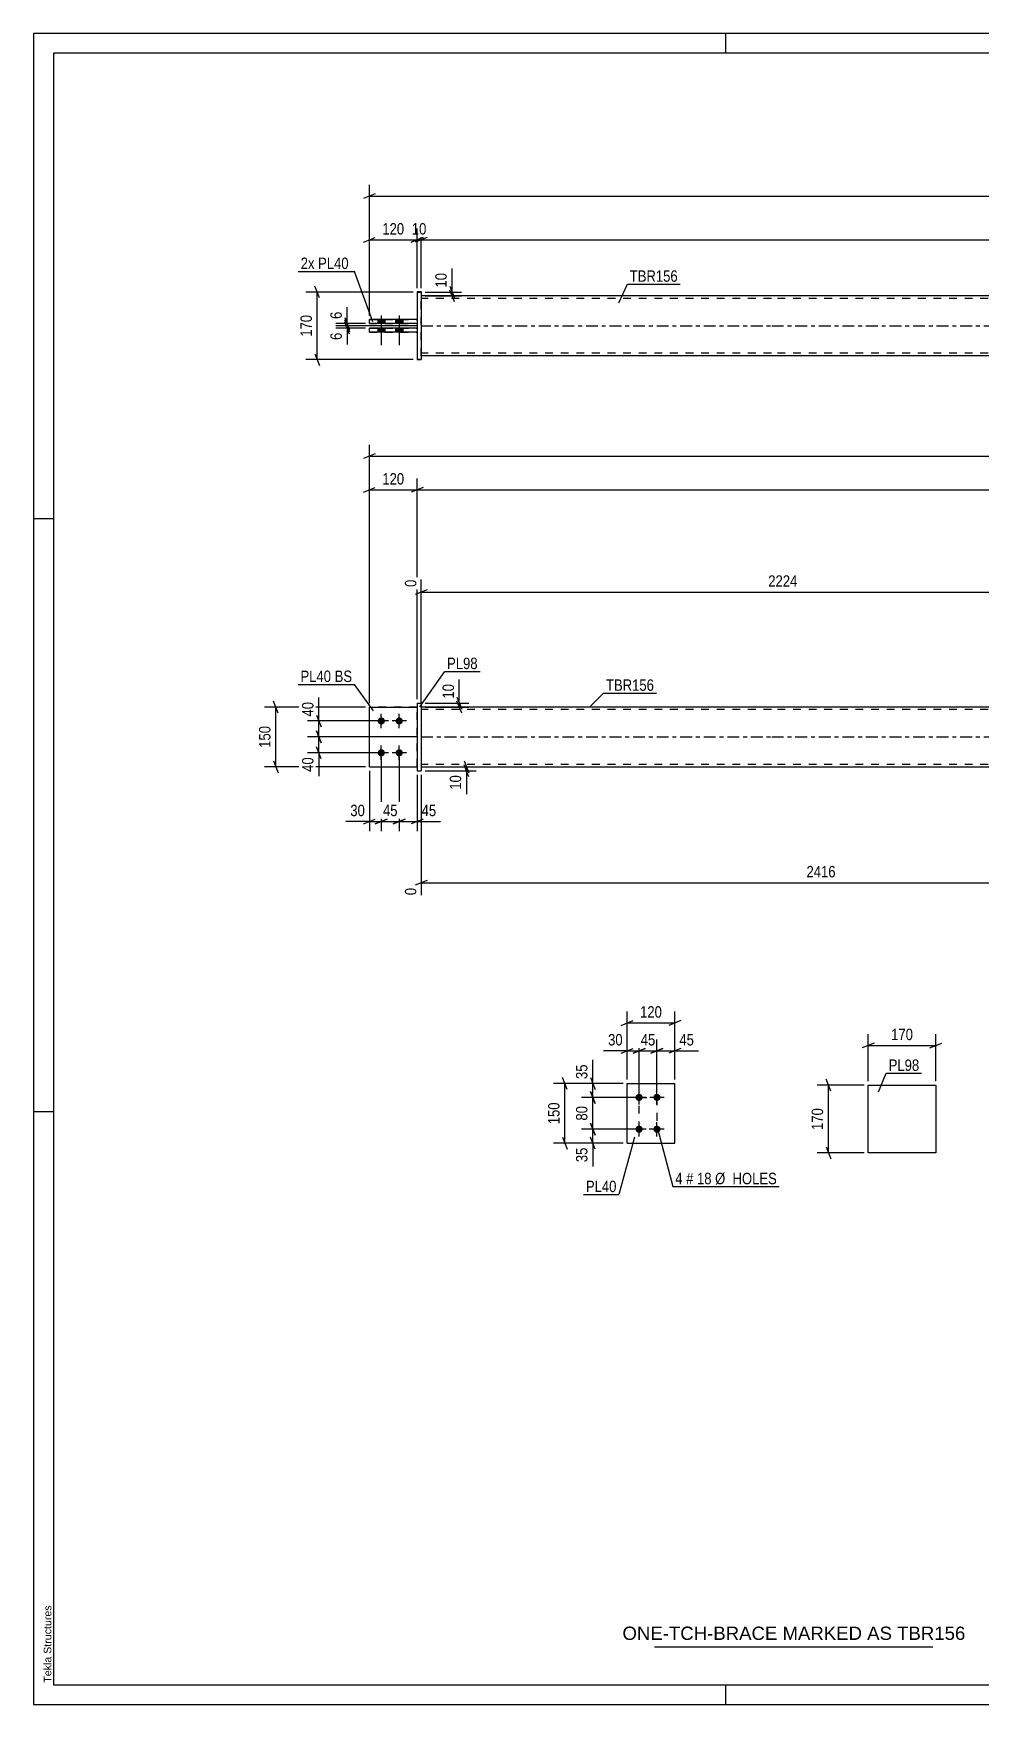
# Model space of a CAD drawing. Header units: millimetres. Extents: x 0 to 594, y 0 to 420.
# Drawn here: x 0 to 238, y 0 to 420 of the extents above; entities that cross this region are included whole.
import ezdxf

# ---------------------------------------------------------------- set-up
doc = ezdxf.new("R2010")
doc.units = ezdxf.units.MM
doc.linetypes.add('DXK_LINE_DOT2', pattern=[3.9198, 1.9599, -1.9599])
doc.linetypes.add('DXK_LINE_DOT3', pattern=[5.9187, 2.979, -0.9799, 0.9799, -0.9799])
doc.styles.add('Arial', font='ARIAL.TTF', dxfattribs={"height": 0.2})
doc.styles.add('Arial Narrow', font='ARIALN.TTF', dxfattribs={"height": 0.2})

# ---------------------------------------------------------------- blocks, each defined once
blk = doc.blocks.new('Unknown-580574823-1132')
at = {"color": 5, "linetype": 'Continuous'}
for p, q in [((594, 420), (0, 420)), ((0, 420), (0, 0)), ((174, 415), (174, 420)), ((589, 415), (5, 415)), ((5, 415), (5, 5)), ((5, 298), (0, 298)), ((5, 149), (0, 149)), ((5, 5), (589, 5)), ((174, 0), (174, 5)), ((0, 0), (594, 0))]:
    blk.add_line(p, q, dxfattribs=at)
at = {"color": 174, "linetype": 'Continuous', "style": 'Arial'}
blk.add_text('Tekla Structures', height=1.9102, rotation=90, dxfattribs=at).set_placement((4.5, 5.5))
blk = doc.blocks.new('Bolt-580574823-2153 - 2119')
at = {"linetype": 'Continuous'}
for points in [[(152.16, 151.7), (151.97, 151.72), (151.79, 151.77), (151.63, 151.87), (151.49, 151.99), (151.38, 152.15), (151.31, 152.32), (151.27, 152.5), (151.27, 152.69), (151.31, 152.87), (151.38, 153.05), (151.49, 153.2), (151.63, 153.32), (151.79, 153.42), (151.97, 153.48), (152.16, 153.5), (152.35, 153.48), (152.53, 153.42), (152.69, 153.32), (152.83, 153.2), (152.94, 153.05), (153.02, 152.87), (153.06, 152.69), (153.06, 152.5), (153.02, 152.32), (152.94, 152.15), (152.83, 151.99), (152.69, 151.87), (152.53, 151.77), (152.35, 151.72)], [(156.66, 151.7), (156.47, 151.72), (156.29, 151.77), (156.13, 151.87), (155.99, 151.99), (155.88, 152.15), (155.81, 152.32), (155.77, 152.5), (155.77, 152.69), (155.81, 152.87), (155.88, 153.05), (155.99, 153.2), (156.13, 153.32), (156.29, 153.42), (156.47, 153.48), (156.66, 153.5), (156.85, 153.48), (157.03, 153.42), (157.19, 153.32), (157.33, 153.2), (157.44, 153.05), (157.52, 152.87), (157.56, 152.69), (157.56, 152.5), (157.52, 152.32), (157.44, 152.15), (157.33, 151.99), (157.19, 151.87), (157.03, 151.77), (156.85, 151.72)], [(152.16, 143.7), (151.97, 143.72), (151.79, 143.77), (151.63, 143.87), (151.49, 143.99), (151.38, 144.15), (151.31, 144.32), (151.27, 144.5), (151.27, 144.69), (151.31, 144.87), (151.38, 145.05), (151.49, 145.2), (151.63, 145.32), (151.79, 145.42), (151.97, 145.48), (152.16, 145.5), (152.35, 145.48), (152.53, 145.42), (152.69, 145.32), (152.83, 145.2), (152.94, 145.05), (153.02, 144.87), (153.06, 144.69), (153.06, 144.5), (153.02, 144.32), (152.94, 144.15), (152.83, 143.99), (152.69, 143.87), (152.53, 143.77), (152.35, 143.72)], [(156.66, 143.7), (156.47, 143.72), (156.29, 143.77), (156.13, 143.87), (155.99, 143.99), (155.88, 144.15), (155.81, 144.32), (155.77, 144.5), (155.77, 144.69), (155.81, 144.87), (155.88, 145.05), (155.99, 145.2), (156.13, 145.32), (156.29, 145.42), (156.47, 145.48), (156.66, 145.5), (156.85, 145.48), (157.03, 145.42), (157.19, 145.32), (157.33, 145.2), (157.44, 145.05), (157.52, 144.87), (157.56, 144.69), (157.56, 144.5), (157.52, 144.32), (157.44, 144.15), (157.33, 143.99), (157.19, 143.87), (157.03, 143.77), (156.85, 143.72)]]:
    blk.add_hatch(color=1, dxfattribs=at).paths.add_polyline_path(points)
at = {"color": 1, "linetype": 'Continuous'}
for p, q in [((153.96, 152.6), (150.36, 152.6)), ((152.16, 150.8), (152.16, 154.4)), ((158.46, 152.6), (154.86, 152.6)), ((156.66, 150.8), (156.66, 154.4)), ((153.96, 144.6), (150.36, 144.6)), ((152.16, 142.8), (152.16, 146.4)), ((158.46, 144.6), (154.86, 144.6)), ((156.66, 142.8), (156.66, 146.4))]:
    blk.add_line(p, q, dxfattribs=at)
blk = doc.blocks.new('Part-580574823-2158 - 2119')
at = {"color": 2, "linetype": 'Continuous'}
for p, q in [((149.16, 141.1), (149.16, 156.1)), ((149.16, 156.1), (161.16, 156.1)), ((161.16, 141.1), (161.16, 156.1)), ((149.16, 141.1), (149.16, 141.1)), ((149.16, 141.1), (161.16, 141.1)), ((161.16, 141.1), (161.16, 141.1))]:
    blk.add_line(p, q, dxfattribs=at)
at = {"color": 7, "linetype": 'DXK_LINE_DOT2'}
for p, q in [((149.16, 156.1), (161.16, 156.1)), ((149.16, 141.1), (149.16, 141.1)), ((149.16, 141.1), (161.16, 141.1)), ((161.16, 141.1), (161.16, 141.1))]:
    blk.add_line(p, q, dxfattribs=at)
blk = doc.blocks.new('Bolt-580574823-1684 - 1679')
at = {"linetype": 'Continuous'}
for points in [[(87.4, 248.1), (87.59, 248.08), (87.77, 248.02), (87.93, 247.93), (88.07, 247.8), (88.18, 247.65), (88.26, 247.48), (88.3, 247.29), (88.3, 247.11), (88.26, 246.92), (88.18, 246.75), (88.07, 246.6), (87.93, 246.47), (87.77, 246.38), (87.59, 246.32), (87.4, 246.3), (87.21, 246.32), (87.04, 246.38), (86.87, 246.47), (86.73, 246.6), (86.62, 246.75), (86.55, 246.92), (86.51, 247.11), (86.51, 247.29), (86.55, 247.48), (86.62, 247.65), (86.73, 247.8), (86.87, 247.93), (87.04, 248.02), (87.21, 248.08)], [(91.9, 248.1), (92.09, 248.08), (92.27, 248.02), (92.43, 247.93), (92.57, 247.8), (92.68, 247.65), (92.76, 247.48), (92.8, 247.29), (92.8, 247.11), (92.76, 246.92), (92.68, 246.75), (92.57, 246.6), (92.43, 246.47), (92.27, 246.38), (92.09, 246.32), (91.9, 246.3), (91.71, 246.32), (91.54, 246.38), (91.37, 246.47), (91.23, 246.6), (91.12, 246.75), (91.05, 246.92), (91.01, 247.11), (91.01, 247.29), (91.05, 247.48), (91.12, 247.65), (91.23, 247.8), (91.37, 247.93), (91.54, 248.02), (91.71, 248.08)], [(87.4, 240.1), (87.59, 240.08), (87.77, 240.02), (87.93, 239.93), (88.07, 239.8), (88.18, 239.65), (88.26, 239.48), (88.3, 239.29), (88.3, 239.11), (88.26, 238.92), (88.18, 238.75), (88.07, 238.6), (87.93, 238.47), (87.77, 238.38), (87.59, 238.32), (87.4, 238.3), (87.21, 238.32), (87.04, 238.38), (86.87, 238.47), (86.73, 238.6), (86.62, 238.75), (86.55, 238.92), (86.51, 239.11), (86.51, 239.29), (86.55, 239.48), (86.62, 239.65), (86.73, 239.8), (86.87, 239.93), (87.04, 240.02), (87.21, 240.08)], [(91.9, 240.1), (92.09, 240.08), (92.27, 240.02), (92.43, 239.93), (92.57, 239.8), (92.68, 239.65), (92.76, 239.48), (92.8, 239.29), (92.8, 239.11), (92.76, 238.92), (92.68, 238.75), (92.57, 238.6), (92.43, 238.47), (92.27, 238.38), (92.09, 238.32), (91.9, 238.3), (91.71, 238.32), (91.54, 238.38), (91.37, 238.47), (91.23, 238.6), (91.12, 238.75), (91.05, 238.92), (91.01, 239.11), (91.01, 239.29), (91.05, 239.48), (91.12, 239.65), (91.23, 239.8), (91.37, 239.93), (91.54, 240.02), (91.71, 240.08)]]:
    blk.add_hatch(color=1, dxfattribs=at).paths.add_polyline_path(points)
at = {"color": 1, "linetype": 'Continuous'}
for p, q in [((87.4, 245.4), (87.4, 249)), ((91.9, 245.4), (91.9, 249)), ((89.2, 247.2), (85.6, 247.2)), ((93.7, 247.2), (90.1, 247.2)), ((87.4, 237.4), (87.4, 241)), ((91.9, 237.4), (91.9, 241)), ((89.2, 239.2), (85.6, 239.2)), ((93.7, 239.2), (90.1, 239.2))]:
    blk.add_line(p, q, dxfattribs=at)
blk = doc.blocks.new('Part-580574823-1695 - 1679')
at = {"color": 2, "linetype": 'Continuous'}
for p, q in [((96.4, 251.7), (97.4, 251.7)), ((96.4, 251.7), (96.4, 234.7)), ((97.4, 251.7), (97.4, 251.7)), ((97.4, 251.7), (97.4, 234.7)), ((96.4, 234.7), (97.4, 234.7))]:
    blk.add_line(p, q, dxfattribs=at)
at = {"color": 7, "linetype": 'DXK_LINE_DOT2'}
for p, q in [((96.4, 251.7), (97.4, 251.7)), ((96.4, 234.7), (97.4, 234.7))]:
    blk.add_line(p, q, dxfattribs=at)
blk = doc.blocks.new('Part-580574823-1700 - 1679')
at = {"color": 7, "linetype": 'DXK_LINE_DOT2'}
for p, q in [((84.4, 235.7), (84.4, 250.7)), ((84.4, 250.7), (96.4, 250.7)), ((96.4, 250.7), (84.4, 250.7)), ((96.4, 235.7), (96.4, 250.7)), ((84.4, 235.7), (84.4, 235.7)), ((84.4, 235.7), (96.4, 235.7)), ((84.4, 235.7), (96.4, 235.7)), ((96.4, 235.7), (96.4, 235.7))]:
    blk.add_line(p, q, dxfattribs=at)
blk = doc.blocks.new('Part-580574823-1705 - 1679')
at = {"color": 2, "linetype": 'Continuous'}
for p, q in [((84.4, 235.7), (84.4, 250.7)), ((84.4, 250.7), (96.4, 250.7)), ((84.4, 235.7), (84.4, 235.7)), ((84.4, 235.7), (96.4, 235.7))]:
    blk.add_line(p, q, dxfattribs=at)
at = {"color": 7, "linetype": 'DXK_LINE_DOT2'}
for p, q in [((96.4, 250.7), (84.4, 250.7)), ((96.4, 235.7), (96.4, 250.7)), ((84.4, 235.7), (96.4, 235.7)), ((96.4, 235.7), (96.4, 235.7))]:
    blk.add_line(p, q, dxfattribs=at)
blk = doc.blocks.new('Part-580574823-1721 - 1679')
at = {"linetype": 'Continuous'}
blk.add_hatch(color=2, dxfattribs=at).paths.add_polyline_path([(478.27, 235.7), (477.47, 237.1), (479.07, 237.1)])
at = {"color": 2, "linetype": 'Continuous'}
for p, q in [((185.4, 250.7), (97.4, 250.7)), ((420.17, 250.7), (185.5, 250.7)), ((508.27, 250.7), (420.27, 250.7)), ((97.4, 235.7), (185.4, 235.7)), ((185.5, 235.7), (420.17, 235.7)), ((420.27, 235.7), (508.27, 235.7)), ((478.27, 235.7), (477.47, 237.1)), ((477.47, 237.1), (479.07, 237.1)), ((479.07, 237.1), (478.27, 235.7))]:
    blk.add_line(p, q, dxfattribs=at)
at = {"color": 7, "linetype": 'DXK_LINE_DOT2'}
for p, q in [((97.4, 250.7), (97.4, 235.7)), ((185.4, 250.1), (97.4, 250.1)), ((420.17, 250.1), (185.5, 250.1)), ((282.66, 250.7), (282.66, 250.1)), ((308.02, 250.7), (308.02, 250.1)), ((508.27, 250.1), (420.27, 250.1)), ((508.27, 235.7), (508.27, 250.7)), ((185.4, 236.3), (97.4, 236.3)), ((420.17, 236.3), (185.5, 236.3)), ((297.65, 235.7), (297.65, 236.3)), ((323.01, 235.7), (323.01, 236.3)), ((508.27, 236.3), (420.27, 236.3))]:
    blk.add_line(p, q, dxfattribs=at)
at = {"color": 7, "linetype": 'DXK_LINE_DOT3'}
for p, q in [((97.4, 243.2), (185.4, 243.2)), ((185.5, 243.2), (420.17, 243.2)), ((420.27, 243.2), (508.27, 243.2))]:
    blk.add_line(p, q, dxfattribs=at)
at = {"color": 2, "linetype": 'Continuous'}
blk.add_circle((478.27, 236.6), 1, dxfattribs=at)
blk = doc.blocks.new('Part-580574823-1415 - 1369')
at = {"color": 2, "linetype": 'Continuous'}
for p, q in [((84.4, 347.11), (84.4, 348.11)), ((96.4, 348.11), (84.4, 348.11)), ((84.4, 347.11), (84.4, 347.11)), ((96.4, 347.11), (84.4, 347.11))]:
    blk.add_line(p, q, dxfattribs=at)
at = {"color": 7, "linetype": 'DXK_LINE_DOT2'}
for p, q in [((84.4, 348.11), (84.4, 348.11)), ((84.4, 348.11), (96.4, 348.11)), ((84.4, 347.11), (96.4, 347.11)), ((96.4, 348.11), (96.4, 347.11))]:
    blk.add_line(p, q, dxfattribs=at)
blk = doc.blocks.new('Part-580574823-1463 - 1369')
at = {"linetype": 'Continuous'}
blk.add_hatch(color=2, dxfattribs=at).paths.add_polyline_path([(478.27, 346.51), (477.47, 347.91), (479.07, 347.91)])
at = {"color": 2, "linetype": 'Continuous'}
for p, q in [((185.4, 354.01), (97.4, 354.01)), ((420.17, 354.01), (185.5, 354.01)), ((508.27, 354.01), (420.27, 354.01)), ((282.66, 347.21), (308.02, 347.21)), ((282.66, 347.11), (282.66, 347.21)), ((282.66, 345.91), (282.66, 345.81)), ((282.66, 345.81), (282.66, 345.81)), ((308.02, 345.81), (282.66, 345.81)), ((297.65, 347.21), (297.65, 347.11)), ((297.65, 345.81), (297.65, 345.91)), ((308.02, 347.21), (308.02, 345.81)), ((478.27, 346.51), (477.47, 347.91)), ((477.47, 347.91), (479.07, 347.91)), ((479.07, 347.91), (478.27, 346.51)), ((185.4, 339.01), (97.4, 339.01)), ((420.17, 339.01), (185.5, 339.01)), ((508.27, 339.01), (420.27, 339.01))]:
    blk.add_line(p, q, dxfattribs=at)
at = {"color": 7, "linetype": 'DXK_LINE_DOT2'}
for p, q in [((97.4, 339.01), (97.4, 354.01)), ((185.4, 353.41), (97.4, 353.41)), ((420.17, 353.41), (185.5, 353.41)), ((508.27, 353.41), (420.27, 353.41)), ((508.27, 354.01), (508.27, 339.01)), ((282.66, 347.21), (308.02, 347.21)), ((282.66, 345.81), (282.66, 347.11)), ((282.66, 345.81), (308.02, 345.81)), ((297.65, 347.21), (297.65, 347.21)), ((297.65, 347.21), (323.01, 347.21)), ((323.01, 347.21), (297.65, 347.21)), ((297.65, 347.21), (297.65, 347.21)), ((297.65, 345.81), (297.65, 347.11)), ((323.01, 345.81), (297.65, 345.81)), ((297.65, 345.81), (323.01, 345.81)), ((323.01, 347.21), (323.01, 345.81)), ((185.4, 339.61), (97.4, 339.61)), ((420.17, 339.61), (185.5, 339.61)), ((508.27, 339.61), (420.27, 339.61))]:
    blk.add_line(p, q, dxfattribs=at)
at = {"color": 7, "linetype": 'DXK_LINE_DOT3'}
for p, q in [((97.4, 346.51), (185.4, 346.51)), ((185.5, 346.51), (420.17, 346.51)), ((420.27, 346.51), (508.27, 346.51))]:
    blk.add_line(p, q, dxfattribs=at)
at = {"color": 2, "linetype": 'Continuous'}
blk.add_circle((478.27, 347.41), 1, dxfattribs=at)
blk = doc.blocks.new('Part-580574823-1420 - 1369')
at = {"color": 2, "linetype": 'Continuous'}
for p, q in [((84.4, 344.91), (84.4, 345.91)), ((96.4, 345.91), (84.4, 345.91)), ((84.4, 344.91), (84.4, 344.91)), ((96.4, 344.91), (84.4, 344.91))]:
    blk.add_line(p, q, dxfattribs=at)
at = {"color": 7, "linetype": 'DXK_LINE_DOT2'}
for p, q in [((84.4, 345.91), (96.4, 345.91)), ((84.4, 344.91), (96.4, 344.91)), ((96.4, 345.91), (96.4, 344.91))]:
    blk.add_line(p, q, dxfattribs=at)
blk = doc.blocks.new('Bolt-580574823-1372 - 1369')
at = {"linetype": 'Continuous'}
for points in [[(86.5, 347.11), (88.3, 347.11), (88.3, 348.11), (86.5, 348.11)], [(86.5, 347.11), (88.3, 347.11), (88.3, 348.11), (86.5, 348.11)], [(86.5, 344.91), (88.3, 344.91), (88.3, 345.91), (86.5, 345.91)], [(86.5, 344.91), (88.3, 344.91), (88.3, 345.91), (86.5, 345.91)], [(91, 347.11), (92.8, 347.11), (92.8, 348.11), (91, 348.11)], [(91, 347.11), (92.8, 347.11), (92.8, 348.11), (91, 348.11)], [(91, 344.91), (92.8, 344.91), (92.8, 345.91), (91, 345.91)], [(91, 344.91), (92.8, 344.91), (92.8, 345.91), (91, 345.91)]]:
    blk.add_hatch(color=1, dxfattribs=at).paths.add_polyline_path(points)
at = {"color": 1, "linetype": 'Continuous'}
for p, q in [((87.4, 349.11), (87.4, 341.61)), ((87.4, 349.11), (87.4, 341.61)), ((91.9, 349.11), (91.9, 341.61)), ((91.9, 349.11), (91.9, 341.61)), ((86.5, 348.11), (86.5, 347.11)), ((86.5, 348.11), (86.5, 347.11)), ((86.5, 345.91), (86.5, 344.91)), ((86.5, 345.91), (86.5, 344.91)), ((88.3, 348.11), (88.3, 347.11)), ((88.3, 348.11), (88.3, 347.11)), ((88.3, 345.91), (88.3, 344.91)), ((88.3, 345.91), (88.3, 344.91)), ((91, 348.11), (91, 347.11)), ((91, 348.11), (91, 347.11)), ((91, 345.91), (91, 344.91)), ((91, 345.91), (91, 344.91)), ((92.8, 348.11), (92.8, 347.11)), ((92.8, 348.11), (92.8, 347.11)), ((92.8, 345.91), (92.8, 344.91)), ((92.8, 345.91), (92.8, 344.91))]:
    blk.add_line(p, q, dxfattribs=at)
blk = doc.blocks.new('Part-580574823-1400 - 1369')
at = {"color": 2, "linetype": 'Continuous'}
for p, q in [((96.4, 355.02), (96.4, 338.01)), ((96.4, 355.01), (97.4, 355.01)), ((97.4, 355.02), (97.4, 355.01)), ((97.4, 355.01), (97.4, 338.01)), ((96.4, 338.01), (96.4, 338.02)), ((97.4, 338.01), (96.4, 338.01))]:
    blk.add_line(p, q, dxfattribs=at)
at = {"color": 7, "linetype": 'DXK_LINE_DOT2'}
for p, q in [((97.4, 355.02), (96.4, 355.02)), ((97.4, 355.01), (97.4, 355.02)), ((96.4, 338.02), (97.4, 338.02))]:
    blk.add_line(p, q, dxfattribs=at)
blk = doc.blocks.new('Part-580574823-2338 - 2332')
at = {"color": 2, "linetype": 'Continuous'}
for p, q in [((209.74, 138.65), (209.74, 155.65)), ((209.74, 155.65), (226.74, 155.65)), ((226.74, 155.65), (226.74, 138.65)), ((226.74, 138.65), (209.74, 138.65))]:
    blk.add_line(p, q, dxfattribs=at)
blk = doc.blocks.new('Rectangle-580574823-2318 - 2119')
at = {"color": 1, "linetype": 'DXK_LINE_DOT2'}
blk.add_lwpolyline([(152.16, 152.6), (156.66, 152.6), (156.66, 144.6), (152.16, 144.6), (152.16, 152.6)], close=True, dxfattribs=at)
blk = doc.blocks.new('StraightDimension-580574823-2235 - 2119')
at = {"color": 7, "linetype": 'Continuous'}
for p, q in [((151.16, 144.6), (137.68, 144.6)), ((139.93, 146.1), (141.13, 143.1)), ((140.53, 141.1), (140.53, 144.6)), ((148.16, 141.1), (137.68, 141.1)), ((141.13, 139.6), (139.93, 142.6))]:
    blk.add_line(p, q, dxfattribs=at)
at = {"color": 0}
blk.add_wipeout([(139.78, 140.57), (135.58, 140.57), (135.58, 135.71), (139.78, 135.71)], dxfattribs=at)
at = {"color": 7, "linetype": 'Continuous'}
blk.add_line((140.53, 141.1), (140.53, 135.19), dxfattribs=at)
blk.add_line((140.53, 141.1), (140.53, 135.19), dxfattribs=at)
at = {"color": 3, "style": 'Arial Narrow'}
blk.add_text('35', height=2.863, rotation=90.0002, dxfattribs=at).set_placement((139.18, 136.31))
blk = doc.blocks.new('StraightDimension-580574823-2245 - 2119')
at = {"color": 7, "linetype": 'Continuous'}
for p, q in [((151.16, 152.6), (137.68, 152.6)), ((139.93, 154.1), (141.13, 151.1)), ((140.53, 144.6), (140.53, 152.6)), ((151.16, 144.6), (137.68, 144.6)), ((141.13, 143.1), (139.93, 146.1))]:
    blk.add_line(p, q, dxfattribs=at)
at = {"color": 0}
blk.add_wipeout([(139.78, 151.02), (135.58, 151.02), (135.58, 146.17), (139.78, 146.17)], dxfattribs=at)
at = {"color": 3, "style": 'Arial Narrow'}
blk.add_text('80', height=2.863, rotation=90.0002, dxfattribs=at).set_placement((139.18, 146.77))
blk = doc.blocks.new('StraightDimension-580574823-2277 - 2119')
at = {"color": 7, "linetype": 'Continuous'}
for p, q in [((147.66, 163.7), (150.66, 164.9)), ((149.16, 157.1), (149.16, 167.15)), ((149.16, 164.3), (152.16, 164.3)), ((153.66, 164.9), (150.66, 163.7)), ((152.16, 153.6), (152.16, 167.15))]:
    blk.add_line(p, q, dxfattribs=at)
at = {"color": 0}
blk.add_wipeout([(148.64, 165.05), (148.64, 169.25), (143.78, 169.25), (143.78, 165.05)], dxfattribs=at)
at = {"color": 7, "linetype": 'Continuous'}
blk.add_line((149.16, 164.3), (143.25, 164.3), dxfattribs=at)
blk.add_line((149.16, 164.3), (143.25, 164.3), dxfattribs=at)
at = {"color": 3, "style": 'Arial Narrow'}
blk.add_text('30', height=2.863, dxfattribs=at).set_placement((144.38, 165.65))
blk = doc.blocks.new('StraightDimension-580574823-2255 - 2119')
at = {"color": 7, "linetype": 'Continuous'}
for p, q in [((148.16, 156.1), (137.68, 156.1)), ((139.93, 157.6), (141.13, 154.6)), ((140.53, 152.6), (140.53, 156.1)), ((151.16, 152.6), (137.68, 152.6)), ((141.13, 151.1), (139.93, 154.1))]:
    blk.add_line(p, q, dxfattribs=at)
at = {"color": 0}
blk.add_wipeout([(139.78, 161.48), (135.58, 161.48), (135.58, 156.62), (139.78, 156.62)], dxfattribs=at)
at = {"color": 7, "linetype": 'Continuous'}
blk.add_line((140.53, 156.1), (140.53, 162), dxfattribs=at)
blk.add_line((140.53, 156.1), (140.53, 162), dxfattribs=at)
at = {"color": 3, "style": 'Arial Narrow'}
blk.add_text('35', height=2.863, rotation=90.0002, dxfattribs=at).set_placement((139.18, 157.22))
blk = doc.blocks.new('StraightDimension-580574823-2266 - 2119')
at = {"color": 7, "linetype": 'Continuous'}
for p, q in [((148.16, 156.1), (130.68, 156.1)), ((134.13, 154.6), (132.93, 157.6)), ((133.53, 141.1), (133.53, 156.1)), ((148.16, 141.1), (130.68, 141.1)), ((132.93, 142.6), (134.13, 139.6))]:
    blk.add_line(p, q, dxfattribs=at)
at = {"color": 0}
blk.add_wipeout([(132.78, 151.94), (128.58, 151.94), (128.58, 145.25), (132.78, 145.25)], dxfattribs=at)
at = {"color": 3, "style": 'Arial Narrow'}
blk.add_text('150', height=2.863, rotation=90.0002, dxfattribs=at).set_placement((132.18, 145.85))
blk = doc.blocks.new('StraightDimension-580574823-2287 - 2119')
at = {"color": 7, "linetype": 'Continuous'}
for p, q in [((150.66, 163.7), (153.66, 164.9)), ((152.16, 153.6), (152.16, 167.15)), ((152.16, 164.3), (156.66, 164.3)), ((158.16, 164.9), (155.16, 163.7)), ((156.66, 153.6), (156.66, 167.15))]:
    blk.add_line(p, q, dxfattribs=at)
at = {"color": 0}
blk.add_wipeout([(156.84, 165.05), (156.84, 169.25), (151.98, 169.25), (151.98, 165.05)], dxfattribs=at)
at = {"color": 3, "style": 'Arial Narrow'}
blk.add_text('45', height=2.863, dxfattribs=at).set_placement((152.58, 165.65))
blk = doc.blocks.new('StraightDimension-580574823-2297 - 2119')
at = {"color": 7, "linetype": 'Continuous'}
for p, q in [((155.16, 163.7), (158.16, 164.9)), ((156.66, 153.6), (156.66, 167.15)), ((156.66, 164.3), (161.16, 164.3)), ((162.66, 164.9), (159.66, 163.7)), ((161.16, 157.1), (161.16, 167.15))]:
    blk.add_line(p, q, dxfattribs=at)
at = {"color": 0}
blk.add_wipeout([(166.54, 165.05), (166.54, 169.25), (161.69, 169.25), (161.69, 165.05)], dxfattribs=at)
at = {"color": 7, "linetype": 'Continuous'}
blk.add_line((161.16, 164.3), (167.07, 164.3), dxfattribs=at)
blk.add_line((161.16, 164.3), (167.07, 164.3), dxfattribs=at)
at = {"color": 3, "style": 'Arial Narrow'}
blk.add_text('45', height=2.863, dxfattribs=at).set_placement((162.29, 165.65))
blk = doc.blocks.new('StraightDimension-580574823-2308 - 2119')
at = {"color": 7, "linetype": 'Continuous'}
for p, q in [((149.16, 157.1), (149.16, 174.15)), ((161.16, 157.1), (161.16, 174.15)), ((147.66, 170.7), (150.66, 171.9)), ((149.16, 171.3), (161.16, 171.3)), ((162.66, 171.9), (159.66, 170.7))]:
    blk.add_line(p, q, dxfattribs=at)
at = {"color": 0}
blk.add_wipeout([(158.5, 172.05), (158.5, 176.25), (151.82, 176.25), (151.82, 172.05)], dxfattribs=at)
at = {"color": 3, "style": 'Arial Narrow'}
blk.add_text('120', height=2.863, dxfattribs=at).set_placement((152.42, 172.65))
blk = doc.blocks.new('StraightDimension-580574823-1998 - 1679')
at = {"color": 7, "linetype": 'Continuous'}
for p, q in [((264.98, 261.69), (266.18, 258.69)), ((278.23, 260.19), (262.73, 260.19)), ((265.58, 250.72), (265.58, 260.19)), ((266.18, 249.22), (264.98, 252.22)), ((199.4, 250.72), (267.98, 250.72))]:
    blk.add_line(p, q, dxfattribs=at)
at = {"color": 0}
blk.add_wipeout([(264.83, 257.88), (260.63, 257.88), (260.63, 253.03), (264.83, 253.03)], dxfattribs=at)
at = {"color": 3, "style": 'Arial Narrow'}
blk.add_text('95', height=2.863, rotation=90.0002, dxfattribs=at).set_placement((264.23, 253.63))
blk = doc.blocks.new('StraightDimension-580574823-1870 - 1679')
at = {"color": 7, "linetype": 'Continuous'}
for p, q in [((98.4, 235.7), (111.21, 235.7)), ((108.21, 237.2), (109.41, 234.2)), ((109.41, 233.2), (108.21, 236.2)), ((108.81, 234.7), (108.81, 235.7)), ((98.4, 234.7), (111.21, 234.7))]:
    blk.add_line(p, q, dxfattribs=at)
at = {"color": 0}
blk.add_wipeout([(108.06, 234.18), (103.86, 234.18), (103.86, 229.32), (108.06, 229.32)], dxfattribs=at)
at = {"color": 7, "linetype": 'Continuous'}
blk.add_line((108.81, 234.7), (108.81, 228.79), dxfattribs=at)
blk.add_line((108.81, 234.7), (108.81, 228.79), dxfattribs=at)
at = {"color": 3, "style": 'Arial Narrow'}
blk.add_text('10', height=2.863, rotation=90.0002, dxfattribs=at).set_placement((107.46, 229.92))
blk = doc.blocks.new('StraightDimension-580574823-1806 - 1679')
at = {"color": 7, "linetype": 'Continuous'}
for p, q in [((87.4, 238.2), (87.4, 219.53)), ((84.4, 234.7), (84.4, 219.53)), ((82.9, 221.33), (85.9, 222.53)), ((84.4, 221.93), (87.4, 221.93)), ((88.9, 222.53), (85.9, 221.33))]:
    blk.add_line(p, q, dxfattribs=at)
at = {"color": 0}
blk.add_wipeout([(83.88, 222.68), (83.88, 226.88), (79.02, 226.88), (79.02, 222.68)], dxfattribs=at)
at = {"color": 7, "linetype": 'Continuous'}
blk.add_line((84.4, 221.93), (78.5, 221.93), dxfattribs=at)
blk.add_line((84.4, 221.93), (78.5, 221.93), dxfattribs=at)
at = {"color": 3, "style": 'Arial Narrow'}
blk.add_text('30', height=2.863, dxfattribs=at).set_placement((79.62, 223.28))
blk = doc.blocks.new('StraightDimension-580574823-4901 - 1679')
at = {"color": 7, "linetype": 'Continuous'}
for p, q in [((96.4, 252.7), (96.4, 308.13)), ((508.27, 252.7), (508.27, 308.13)), ((97.9, 305.88), (94.9, 304.68)), ((96.4, 305.28), (508.27, 305.28)), ((506.77, 304.68), (509.77, 305.88))]:
    blk.add_line(p, q, dxfattribs=at)
at = {"color": 0}
blk.add_wipeout([(306.59, 306.03), (306.59, 310.23), (298.08, 310.23), (298.08, 306.03)], dxfattribs=at)
at = {"color": 3, "style": 'Arial Narrow'}
blk.add_text('5491', height=2.863, dxfattribs=at).set_placement((298.68, 306.63))
blk = doc.blocks.new('StraightDimension-580574823-1792 - 1679')
at = {"color": 7, "linetype": 'Continuous'}
for p, q in [((91.9, 238.2), (91.9, 219.53)), ((96.4, 233.7), (96.4, 219.53)), ((90.4, 221.33), (93.4, 222.53)), ((91.9, 221.93), (96.4, 221.93)), ((97.9, 222.53), (94.9, 221.33))]:
    blk.add_line(p, q, dxfattribs=at)
at = {"color": 0}
blk.add_wipeout([(101.78, 222.68), (101.78, 226.88), (96.93, 226.88), (96.93, 222.68)], dxfattribs=at)
at = {"color": 7, "linetype": 'Continuous'}
blk.add_line((96.4, 221.93), (102.31, 221.93), dxfattribs=at)
blk.add_line((96.4, 221.93), (102.31, 221.93), dxfattribs=at)
at = {"color": 3, "style": 'Arial Narrow'}
blk.add_text('45', height=2.863, dxfattribs=at).set_placement((97.53, 223.28))
blk = doc.blocks.new('StraightDimension-580574823-1799 - 1679')
at = {"color": 7, "linetype": 'Continuous'}
for p, q in [((87.4, 238.2), (87.4, 219.53)), ((91.9, 238.2), (91.9, 219.53)), ((85.9, 221.33), (88.9, 222.53)), ((87.4, 221.93), (91.9, 221.93)), ((93.4, 222.53), (90.4, 221.33))]:
    blk.add_line(p, q, dxfattribs=at)
at = {"color": 0}
blk.add_wipeout([(92.08, 222.68), (92.08, 226.88), (87.22, 226.88), (87.22, 222.68)], dxfattribs=at)
at = {"color": 3, "style": 'Arial Narrow'}
blk.add_text('45', height=2.863, dxfattribs=at).set_placement((87.82, 223.28))
blk = doc.blocks.new('StraightDimension-580574823-1879 - 1679')
at = {"color": 7, "linetype": 'Continuous'}
for p, q in [((106.4, 253.2), (107.6, 250.2)), ((107.6, 249.2), (106.4, 252.2)), ((98.4, 251.7), (109.4, 251.7)), ((98.4, 250.7), (109.4, 250.7)), ((107, 250.7), (107, 251.7))]:
    blk.add_line(p, q, dxfattribs=at)
at = {"color": 0}
blk.add_wipeout([(106.25, 257.08), (102.05, 257.08), (102.05, 252.23), (106.25, 252.23)], dxfattribs=at)
at = {"color": 7, "linetype": 'Continuous'}
blk.add_line((107, 251.7), (107, 257.61), dxfattribs=at)
blk.add_line((107, 251.7), (107, 257.61), dxfattribs=at)
at = {"color": 3, "style": 'Arial Narrow'}
blk.add_text('10', height=2.863, rotation=90.0002, dxfattribs=at).set_placement((105.65, 252.83))
blk = doc.blocks.new('StraightDimension-580574823-4902 - 1679')
at = {"color": 7, "linetype": 'Continuous'}
for p, q in [((84.4, 251.7), (84.4, 308.13)), ((96.4, 252.7), (96.4, 308.13)), ((82.9, 304.68), (85.9, 305.88)), ((84.4, 305.28), (96.4, 305.28)), ((97.9, 305.88), (94.9, 304.68))]:
    blk.add_line(p, q, dxfattribs=at)
at = {"color": 0}
blk.add_wipeout([(93.74, 306.03), (93.74, 310.23), (87.06, 310.23), (87.06, 306.03)], dxfattribs=at)
at = {"color": 3, "style": 'Arial Narrow'}
blk.add_text('120', height=2.863, dxfattribs=at).set_placement((87.66, 306.63))
blk = doc.blocks.new('StraightDimension-580574823-1946 - 1679')
at = {"color": 7, "linetype": 'Continuous'}
for p, q in [((61.5, 249.2), (60.3, 252.2)), ((83.4, 250.7), (58.05, 250.7)), ((60.9, 235.7), (60.9, 250.7)), ((83.4, 235.7), (58.05, 235.7)), ((60.3, 237.2), (61.5, 234.2))]:
    blk.add_line(p, q, dxfattribs=at)
at = {"color": 0}
blk.add_wipeout([(60.15, 246.54), (55.95, 246.54), (55.95, 239.86), (60.15, 239.86)], dxfattribs=at)
at = {"color": 3, "style": 'Arial Narrow'}
blk.add_text('150', height=2.863, rotation=90.0002, dxfattribs=at).set_placement((59.55, 240.46))
blk = doc.blocks.new('StraightDimension-580574823-5010 - 1679')
at = {"color": 7, "linetype": 'Continuous'}
for p, q in [((84.4, 251.7), (84.4, 316.6)), ((521.27, 251.7), (521.27, 316.6)), ((85.9, 314.35), (82.9, 313.15)), ((84.4, 313.75), (521.27, 313.75)), ((519.77, 313.15), (522.77, 314.35))]:
    blk.add_line(p, q, dxfattribs=at)
at = {"color": 0}
blk.add_wipeout([(307.09, 314.5), (307.09, 318.7), (298.58, 318.7), (298.58, 314.5)], dxfattribs=at)
at = {"color": 3, "style": 'Arial Narrow'}
blk.add_text('5741', height=2.863, dxfattribs=at).set_placement((299.18, 315.1))
blk = doc.blocks.new('StraightDimension-580574823-3613 - 1679')
at = {"color": 7, "linetype": 'Continuous'}
for p, q in [((97.4, 233.7), (97.4, 203.42)), ((298.37, 234.7), (298.37, 197.94)), ((98.9, 207.15), (95.9, 205.95)), ((97.4, 206.55), (298.37, 206.55)), ((296.87, 205.95), (299.87, 207.15))]:
    blk.add_line(p, q, dxfattribs=at)
at = {"color": 0}
blk.add_wipeout([(202.14, 207.3), (202.14, 211.5), (193.63, 211.5), (193.63, 207.3)], dxfattribs=at)
at = {"color": 0, "linetype": 'Continuous'}
for points in [[(96.8, 205.85), (92.6, 205.85), (92.6, 202.82), (96.8, 202.82)], [(297.77, 205.85), (293.57, 205.85), (293.57, 197.34), (297.77, 197.34)]]:
    blk.add_wipeout(points, dxfattribs=at)
at = {"color": 3, "style": 'Arial Narrow'}
blk.add_text('2416', height=2.863, dxfattribs=at).set_placement((194.23, 207.9))
at = {"color": 3, "linetype": 'Continuous', "style": 'Arial Narrow'}
for s, height, p in [('0', 2.86, (96.2, 203.42)), ('2416', 2.863, (297.17, 197.94))]:
    blk.add_text(s, height=height, rotation=90.0002, dxfattribs=at).set_placement(p)
blk = doc.blocks.new('StraightDimension-580574823-4764 - 1679')
at = {"color": 7, "linetype": 'Continuous'}
for p, q in [((279.14, 261.42), (279.14, 292.71)), ((97.4, 251.7), (97.4, 282.72)), ((98.9, 280.19), (95.9, 278.99)), ((97.4, 279.59), (279.14, 279.59)), ((277.64, 278.99), (280.64, 280.19))]:
    blk.add_line(p, q, dxfattribs=at)
at = {"color": 0, "linetype": 'Continuous'}
for points in [[(278.54, 293.31), (274.34, 293.31), (274.34, 284.79), (278.54, 284.79)], [(96.8, 283.32), (92.6, 283.32), (92.6, 280.29), (96.8, 280.29)]]:
    blk.add_wipeout(points, dxfattribs=at)
at = {"color": 0}
blk.add_wipeout([(192.53, 280.34), (192.53, 284.54), (184.02, 284.54), (184.02, 280.34)], dxfattribs=at)
at = {"color": 3, "linetype": 'Continuous', "style": 'Arial Narrow'}
for s, height, p in [('2224', 2.863, (277.94, 285.39)), ('0', 2.86, (96.2, 280.89))]:
    blk.add_text(s, height=height, rotation=90.0002, dxfattribs=at).set_placement(p)
at = {"color": 3, "style": 'Arial Narrow'}
blk.add_text('2224', height=2.863, dxfattribs=at).set_placement((184.62, 280.94))
blk = doc.blocks.new('StraightDimension-580574823-4834 - 1679')
at = {"color": 7, "linetype": 'Continuous'}
for p, q in [((71.1, 248.7), (72.3, 245.7)), ((86.4, 247.2), (68.85, 247.2)), ((72.3, 241.7), (71.1, 244.7)), ((71.7, 243.2), (71.7, 247.2)), ((96.4, 243.2), (68.85, 243.2))]:
    blk.add_line(p, q, dxfattribs=at)
at = {"color": 0}
blk.add_wipeout([(70.95, 252.58), (66.75, 252.58), (66.75, 247.73), (70.95, 247.73)], dxfattribs=at)
at = {"color": 7, "linetype": 'Continuous'}
blk.add_line((71.7, 247.2), (71.7, 253.11), dxfattribs=at)
blk.add_line((71.7, 247.2), (71.7, 253.11), dxfattribs=at)
at = {"color": 3, "style": 'Arial Narrow'}
blk.add_text('40', height=2.863, rotation=90.0002, dxfattribs=at).set_placement((70.35, 248.33))
blk = doc.blocks.new('StraightDimension-580574823-4835 - 1679')
at = {"color": 7, "linetype": 'Continuous'}
for p, q in [((71.1, 244.7), (72.3, 241.7)), ((96.4, 243.2), (68.85, 243.2)), ((72.3, 237.7), (71.1, 240.7)), ((71.7, 239.2), (71.7, 243.2)), ((86.4, 239.2), (68.85, 239.2))]:
    blk.add_line(p, q, dxfattribs=at)
at = {"color": 0}
blk.add_wipeout([(70.95, 238.68), (66.75, 238.68), (66.75, 233.82), (70.95, 233.82)], dxfattribs=at)
at = {"color": 7, "linetype": 'Continuous'}
blk.add_line((71.7, 239.2), (71.7, 233.29), dxfattribs=at)
blk.add_line((71.7, 239.2), (71.7, 233.29), dxfattribs=at)
at = {"color": 3, "style": 'Arial Narrow'}
blk.add_text('40', height=2.863, rotation=90.0002, dxfattribs=at).set_placement((70.35, 234.42))
blk = doc.blocks.new('StraightDimension-580574823-1582 - 1369')
at = {"color": 7, "linetype": 'Continuous'}
for p, q in [((97.4, 356.01), (97.4, 370.96)), ((508.27, 356.02), (508.27, 370.96)), ((98.9, 368.71), (95.9, 367.51)), ((97.4, 368.11), (508.27, 368.11)), ((506.77, 367.51), (509.77, 368.71))]:
    blk.add_line(p, q, dxfattribs=at)
at = {"color": 0}
blk.add_wipeout([(307.09, 368.86), (307.09, 373.06), (298.58, 373.06), (298.58, 368.86)], dxfattribs=at)
at = {"color": 3, "style": 'Arial Narrow'}
blk.add_text('5481', height=2.863, dxfattribs=at).set_placement((299.18, 369.46))
blk = doc.blocks.new('StraightDimension-580574823-1531 - 1369')
at = {"color": 7, "linetype": 'Continuous'}
for p, q in [((95.4, 355.01), (68.46, 355.01)), ((71.91, 353.51), (70.71, 356.51)), ((71.31, 338.01), (71.31, 355.01)), ((95.4, 338.01), (68.46, 338.01)), ((70.71, 339.51), (71.91, 336.51))]:
    blk.add_line(p, q, dxfattribs=at)
at = {"color": 0}
blk.add_wipeout([(70.56, 349.86), (66.36, 349.86), (66.36, 343.17), (70.56, 343.17)], dxfattribs=at)
at = {"color": 3, "style": 'Arial Narrow'}
blk.add_text('170', height=2.863, rotation=90.0002, dxfattribs=at).set_placement((69.96, 343.77))
blk = doc.blocks.new('StraightDimension-580574823-1477 - 1369')
at = {"color": 7, "linetype": 'Continuous'}
for p, q in [((98.4, 355.01), (107.58, 355.01)), ((98.4, 354.01), (107.58, 354.01)), ((104.58, 356.51), (105.78, 353.51)), ((105.78, 352.51), (104.58, 355.51)), ((105.18, 354.01), (105.18, 355.01))]:
    blk.add_line(p, q, dxfattribs=at)
at = {"color": 0}
blk.add_wipeout([(104.43, 360.4), (100.23, 360.4), (100.23, 355.54), (104.43, 355.54)], dxfattribs=at)
at = {"color": 7, "linetype": 'Continuous'}
blk.add_line((105.18, 355.01), (105.18, 360.92), dxfattribs=at)
blk.add_line((105.18, 355.01), (105.18, 360.92), dxfattribs=at)
at = {"color": 3, "style": 'Arial Narrow'}
blk.add_text('10', height=2.863, rotation=90.0002, dxfattribs=at).set_placement((103.83, 356.14))
blk = doc.blocks.new('StraightDimension-580574823-1551 - 1369')
at = {"color": 7, "linetype": 'Continuous'}
for p, q in [((85.9, 379.71), (82.9, 378.51)), ((84.4, 349.11), (84.4, 381.96)), ((84.4, 379.11), (521.27, 379.11)), ((519.77, 378.51), (522.77, 379.71)), ((521.27, 349.11), (521.27, 381.96))]:
    blk.add_line(p, q, dxfattribs=at)
at = {"color": 0}
blk.add_wipeout([(307.09, 379.86), (307.09, 384.06), (298.58, 384.06), (298.58, 379.86)], dxfattribs=at)
at = {"color": 3, "style": 'Arial Narrow'}
blk.add_text('5741', height=2.863, dxfattribs=at).set_placement((299.18, 380.46))
blk = doc.blocks.new('StraightDimension-580574823-1562 - 1369')
at = {"color": 7, "linetype": 'Continuous'}
for p, q in [((96.4, 356.01), (96.4, 370.96)), ((97.4, 356.01), (97.4, 370.96)), ((94.9, 367.51), (97.9, 368.71)), ((98.9, 368.71), (95.9, 367.51)), ((96.4, 368.11), (97.4, 368.11))]:
    blk.add_line(p, q, dxfattribs=at)
at = {"color": 0}
blk.add_wipeout([(99.33, 368.86), (99.33, 373.06), (94.47, 373.06), (94.47, 368.86)], dxfattribs=at)
at = {"color": 3, "style": 'Arial Narrow'}
blk.add_text('10', height=2.863, dxfattribs=at).set_placement((95.07, 369.46))
blk = doc.blocks.new('StraightDimension-580574823-1572 - 1369')
at = {"color": 7, "linetype": 'Continuous'}
for p, q in [((84.4, 349.11), (84.4, 370.96)), ((96.4, 356.01), (96.4, 370.96)), ((82.9, 367.51), (85.9, 368.71)), ((84.4, 368.11), (96.4, 368.11)), ((97.9, 368.71), (94.9, 367.51))]:
    blk.add_line(p, q, dxfattribs=at)
at = {"color": 0}
blk.add_wipeout([(93.74, 368.86), (93.74, 373.06), (87.06, 373.06), (87.06, 368.86)], dxfattribs=at)
at = {"color": 3, "style": 'Arial Narrow'}
blk.add_text('120', height=2.863, dxfattribs=at).set_placement((87.66, 369.46))
blk = doc.blocks.new('StraightDimension-580574823-4426 - 1369')
at = {"color": 7, "linetype": 'Continuous'}
for p, q in [((78.21, 348.61), (79.41, 345.61)), ((83.4, 347.11), (75.96, 347.11)), ((96.4, 346.51), (75.96, 346.51)), ((79.41, 345.01), (78.21, 348.01)), ((78.81, 346.51), (78.81, 347.11))]:
    blk.add_line(p, q, dxfattribs=at)
at = {"color": 0}
blk.add_wipeout([(78.06, 350.67), (73.86, 350.67), (73.86, 347.64), (78.06, 347.64)], dxfattribs=at)
at = {"color": 7, "linetype": 'Continuous'}
blk.add_line((78.81, 347.11), (78.81, 351.19), dxfattribs=at)
blk.add_line((78.81, 347.11), (78.81, 351.19), dxfattribs=at)
at = {"color": 3, "style": 'Arial Narrow'}
blk.add_text('6', height=2.86, rotation=90.0002, dxfattribs=at).set_placement((77.46, 348.24))
blk = doc.blocks.new('StraightDimension-580574823-4427 - 1369')
at = {"color": 7, "linetype": 'Continuous'}
for p, q in [((96.4, 346.51), (75.96, 346.51)), ((83.4, 345.91), (75.96, 345.91)), ((78.21, 348.01), (79.41, 345.01)), ((79.41, 344.41), (78.21, 347.41)), ((78.81, 345.91), (78.81, 346.51))]:
    blk.add_line(p, q, dxfattribs=at)
at = {"color": 0}
blk.add_wipeout([(78.06, 345.39), (73.86, 345.39), (73.86, 342.36), (78.06, 342.36)], dxfattribs=at)
at = {"color": 7, "linetype": 'Continuous'}
blk.add_line((78.81, 345.91), (78.81, 341.84), dxfattribs=at)
blk.add_line((78.81, 345.91), (78.81, 341.84), dxfattribs=at)
at = {"color": 3, "style": 'Arial Narrow'}
blk.add_text('6', height=2.86, rotation=90.0002, dxfattribs=at).set_placement((77.46, 342.96))
blk = doc.blocks.new('StraightDimension-580574823-2340 - 2332')
at = {"color": 7, "linetype": 'Continuous'}
for p, q in [((209.74, 156.65), (209.74, 168.5)), ((226.74, 156.65), (226.74, 168.5)), ((211.24, 166.25), (208.24, 165.05)), ((209.74, 165.65), (226.74, 165.65)), ((225.24, 165.05), (228.24, 166.25))]:
    blk.add_line(p, q, dxfattribs=at)
at = {"color": 0}
blk.add_wipeout([(221.59, 166.4), (221.59, 170.6), (214.9, 170.6), (214.9, 166.4)], dxfattribs=at)
at = {"color": 3, "style": 'Arial Narrow'}
blk.add_text('170', height=2.863, dxfattribs=at).set_placement((215.5, 167))
blk = doc.blocks.new('StraightDimension-580574823-2351 - 2332')
at = {"color": 7, "linetype": 'Continuous'}
for p, q in [((208.74, 155.65), (196.89, 155.65)), ((200.34, 154.15), (199.14, 157.15)), ((199.74, 138.65), (199.74, 155.65)), ((208.74, 138.65), (196.89, 138.65)), ((199.14, 140.15), (200.34, 137.15))]:
    blk.add_line(p, q, dxfattribs=at)
at = {"color": 0}
blk.add_wipeout([(198.99, 150.49), (194.79, 150.49), (194.79, 143.81), (198.99, 143.81)], dxfattribs=at)
at = {"color": 3, "style": 'Arial Narrow'}
blk.add_text('170', height=2.863, rotation=90.0002, dxfattribs=at).set_placement((198.39, 144.41))
blk = doc.blocks.new('Unknown-580574823-6012')
at = {"color": 7, "linetype": 'Continuous'}
blk.add_line((156, 14.5), (226, 14.5), dxfattribs=at)
at = {"color": 7, "style": 'Arial'}
blk.add_text('ONE-TCH-BRACE MARKED AS TBR156', height=3.3428, dxfattribs=at).set_placement((147.99, 16.25))
blk = doc.blocks.new('Mark-580574823-2149 - 2119')
at = {"color": 0}
blk.add_wipeout([(163.09, 130.78), (163.09, 133.78), (161.26, 133.78), (161.26, 130.78)], dxfattribs=at)
blk.add_wipeout([(163.09, 130.78), (163.09, 133.78), (161.26, 133.78), (161.26, 130.78)], dxfattribs=at)
at = {"color": 7, "linetype": 'Continuous'}
blk.add_line((156.78, 144.75), (160.66, 130.18), dxfattribs=at)
at = {"color": 0}
blk.add_wipeout([(165.82, 130.78), (165.82, 133.78), (163.99, 133.78), (163.99, 130.78)], dxfattribs=at)
blk.add_wipeout([(165.82, 130.78), (165.82, 133.78), (163.99, 133.78), (163.99, 130.78)], dxfattribs=at)
at = {"color": 3, "style": 'Arial Narrow'}
blk.add_text('4', height=2.86, dxfattribs=at).set_placement((161.26, 130.78))
at = {"color": 0}
blk.add_wipeout([(170.37, 130.78), (170.37, 133.78), (166.72, 133.78), (166.72, 130.78)], dxfattribs=at)
blk.add_wipeout([(170.37, 130.78), (170.37, 133.78), (166.72, 133.78), (166.72, 130.78)], dxfattribs=at)
at = {"color": 3, "style": 'Arial Narrow'}
blk.add_text('#', height=2.86, dxfattribs=at).set_placement((163.99, 130.78))
at = {"color": 0}
blk.add_wipeout([(186.8, 130.78), (186.8, 133.78), (171.27, 133.78), (171.27, 130.78)], dxfattribs=at)
blk.add_wipeout([(186.8, 130.78), (186.8, 133.78), (171.27, 133.78), (171.27, 130.78)], dxfattribs=at)
at = {"color": 7, "linetype": 'Continuous'}
blk.add_line((160.66, 130.18), (187.4, 130.18), dxfattribs=at)
at = {"color": 3, "style": 'Arial Narrow'}
for s, p in [('18', (166.72, 130.78)), ('Ø  HOLES', (171.27, 130.78))]:
    blk.add_text(s, height=2.863, dxfattribs=at).set_placement(p)
blk = doc.blocks.new('Mark-580574823-2154 - 2119')
at = {"color": 0}
blk.add_wipeout([(146.48, 128.8), (146.48, 131.8), (138.81, 131.8), (138.81, 128.8)], dxfattribs=at)
blk.add_wipeout([(146.48, 128.8), (146.48, 131.8), (138.81, 131.8), (138.81, 128.8)], dxfattribs=at)
at = {"color": 30, "linetype": 'Continuous'}
for p in [(151, 142.6), (138.21, 128.2)]:
    blk.add_line(p, (147.08, 128.2), dxfattribs=at)
at = {"color": 3, "style": 'Arial Narrow'}
blk.add_text('PL40', height=2.863, dxfattribs=at).set_placement((138.81, 128.8))
blk = doc.blocks.new('Mark-580574823-1691 - 1679')
at = {"color": 0}
blk.add_wipeout([(111.6, 260.24), (111.6, 263.24), (103.93, 263.24), (103.93, 260.24)], dxfattribs=at)
blk.add_wipeout([(111.6, 260.24), (111.6, 263.24), (103.93, 263.24), (103.93, 260.24)], dxfattribs=at)
at = {"color": 30, "linetype": 'Continuous'}
for p, q in [((97.04, 250.78), (103.33, 259.64)), ((103.33, 259.64), (112.2, 259.64))]:
    blk.add_line(p, q, dxfattribs=at)
at = {"color": 3, "style": 'Arial Narrow'}
blk.add_text('PL98', height=2.863, dxfattribs=at).set_placement((103.93, 260.24))
blk = doc.blocks.new('Mark-580574823-1717 - 1679')
at = {"color": 0}
blk.add_wipeout([(155.92, 254.79), (155.92, 257.79), (143.86, 257.79), (143.86, 254.79)], dxfattribs=at)
blk.add_wipeout([(155.92, 254.79), (155.92, 257.79), (143.86, 257.79), (143.86, 254.79)], dxfattribs=at)
at = {"color": 30, "linetype": 'Continuous'}
for p, q in [((139.73, 250.65), (143.26, 254.19)), ((143.26, 254.19), (156.52, 254.19))]:
    blk.add_line(p, q, dxfattribs=at)
at = {"color": 3, "style": 'Arial Narrow'}
blk.add_text('TBR156', height=2.863, dxfattribs=at).set_placement((143.86, 254.79))
blk = doc.blocks.new('MarkSet-580574823-2041 - 1679')
at = {"color": 0}
blk.add_wipeout([(74.78, 257), (74.78, 260), (67.1, 260), (67.1, 257)], dxfattribs=at)
blk.add_wipeout([(74.78, 257), (74.78, 260), (67.1, 260), (67.1, 257)], dxfattribs=at)
blk.add_wipeout([(80.06, 257), (80.06, 260), (75.68, 260), (75.68, 257)], dxfattribs=at)
blk.add_wipeout([(80.06, 257), (80.06, 260), (75.68, 260), (75.68, 257)], dxfattribs=at)
at = {"color": 30, "linetype": 'Continuous'}
for p in [(66.5, 256.4), (85.44, 249.76)]:
    blk.add_line(p, (80.66, 256.4), dxfattribs=at)
at = {"color": 3, "style": 'Arial Narrow'}
for s, p in [('PL40', (67.1, 257)), ('BS', (75.68, 257))]:
    blk.add_text(s, height=2.863, dxfattribs=at).set_placement(p)
blk = doc.blocks.new('Mark-580574823-1459 - 1369')
at = {"color": 0}
blk.add_wipeout([(161.88, 357.59), (161.88, 360.59), (149.83, 360.59), (149.83, 357.59)], dxfattribs=at)
blk.add_wipeout([(161.88, 357.59), (161.88, 360.59), (149.83, 360.59), (149.83, 357.59)], dxfattribs=at)
at = {"color": 30, "linetype": 'Continuous'}
for p, q in [((147.12, 352.32), (149.23, 356.99)), ((149.23, 356.99), (162.48, 356.99))]:
    blk.add_line(p, q, dxfattribs=at)
at = {"color": 3, "style": 'Arial Narrow'}
blk.add_text('TBR156', height=2.863, dxfattribs=at).set_placement((149.83, 357.59))
blk = doc.blocks.new('MarkSet-580574823-1664 - 1369')
at = {"color": 0}
blk.add_wipeout([(70.62, 360.8), (70.62, 363.8), (67.15, 363.8), (67.15, 360.8)], dxfattribs=at)
blk.add_wipeout([(70.62, 360.8), (70.62, 363.8), (67.15, 363.8), (67.15, 360.8)], dxfattribs=at)
blk.add_wipeout([(79.2, 360.8), (79.2, 363.8), (71.52, 363.8), (71.52, 360.8)], dxfattribs=at)
blk.add_wipeout([(79.2, 360.8), (79.2, 363.8), (71.52, 363.8), (71.52, 360.8)], dxfattribs=at)
at = {"color": 30, "linetype": 'Continuous'}
for p in [(66.55, 360.2), (85.25, 347.5)]:
    blk.add_line(p, (80.7, 360.2), dxfattribs=at)
at = {"color": 3, "style": 'Arial Narrow'}
for s, p in [('2x', (67.15, 360.8)), ('PL40', (71.52, 360.8))]:
    blk.add_text(s, height=2.863, dxfattribs=at).set_placement(p)
blk = doc.blocks.new('Mark-580574823-2334 - 2332')
at = {"color": 0}
blk.add_wipeout([(222.56, 159.27), (222.56, 162.27), (214.88, 162.27), (214.88, 159.27)], dxfattribs=at)
blk.add_wipeout([(222.56, 159.27), (222.56, 162.27), (214.88, 162.27), (214.88, 159.27)], dxfattribs=at)
at = {"color": 30, "linetype": 'Continuous'}
for p, q in [((212.32, 153.99), (214.28, 158.67)), ((214.28, 158.67), (223.16, 158.67))]:
    blk.add_line(p, q, dxfattribs=at)
at = {"color": 3, "style": 'Arial Narrow'}
blk.add_text('PL98', height=2.863, dxfattribs=at).set_placement((214.88, 159.27))

msp = doc.modelspace()

# ---------------------------------------------------------------- block references
for name in ['Unknown-580574823-1132', 'Part-580574823-1400 - 1369', 'Part-580574823-1463 - 1369', 'Bolt-580574823-1372 - 1369', 'Part-580574823-1415 - 1369', 'Part-580574823-1420 - 1369', 'Part-580574823-1700 - 1679', 'Part-580574823-1705 - 1679', 'Bolt-580574823-1684 - 1679', 'Part-580574823-1695 - 1679', 'Part-580574823-1721 - 1679', 'Part-580574823-2158 - 2119', 'Part-580574823-2338 - 2332', 'Bolt-580574823-2153 - 2119', 'Rectangle-580574823-2318 - 2119', 'Unknown-580574823-6012']:
    msp.add_blockref(name, (0, 0))

# ---------------------------------------------------------------- next in the draw order: block references
for name in ['StraightDimension-580574823-1582 - 1369', 'StraightDimension-580574823-1998 - 1679', 'StraightDimension-580574823-1806 - 1679', 'StraightDimension-580574823-1870 - 1679', 'StraightDimension-580574823-2340 - 2332', 'StraightDimension-580574823-2235 - 2119', 'Mark-580574823-2149 - 2119']:
    msp.add_blockref(name, (0, 0))

# ---------------------------------------------------------------- next in the draw order: block references
for name in ['StraightDimension-580574823-1477 - 1369', 'StraightDimension-580574823-1531 - 1369', 'StraightDimension-580574823-4901 - 1679', 'StraightDimension-580574823-1792 - 1679', 'Mark-580574823-2334 - 2332', 'StraightDimension-580574823-2351 - 2332', 'StraightDimension-580574823-2245 - 2119']:
    msp.add_blockref(name, (0, 0))

# ---------------------------------------------------------------- next in the draw order: block references
for name in ['StraightDimension-580574823-1551 - 1369', 'StraightDimension-580574823-1879 - 1679', 'StraightDimension-580574823-1799 - 1679', 'StraightDimension-580574823-2277 - 2119']:
    msp.add_blockref(name, (0, 0))

# ---------------------------------------------------------------- next in the draw order: block references
for name in ['StraightDimension-580574823-1562 - 1369', 'Mark-580574823-1459 - 1369', 'StraightDimension-580574823-4902 - 1679', 'StraightDimension-580574823-3613 - 1679', 'StraightDimension-580574823-2255 - 2119']:
    msp.add_blockref(name, (0, 0))

# ---------------------------------------------------------------- next in the draw order: block references
for name in ['StraightDimension-580574823-1572 - 1369', 'StraightDimension-580574823-1946 - 1679', 'StraightDimension-580574823-2287 - 2119', 'StraightDimension-580574823-2266 - 2119']:
    msp.add_blockref(name, (0, 0))

# ---------------------------------------------------------------- next in the draw order: block references
for name in ['StraightDimension-580574823-4426 - 1369', 'StraightDimension-580574823-5010 - 1679', 'StraightDimension-580574823-2297 - 2119', 'Mark-580574823-2154 - 2119']:
    msp.add_blockref(name, (0, 0))

# ---------------------------------------------------------------- next in the draw order: block references
for name in ['StraightDimension-580574823-4427 - 1369', 'StraightDimension-580574823-4764 - 1679', 'StraightDimension-580574823-2308 - 2119']:
    msp.add_blockref(name, (0, 0))

# ---------------------------------------------------------------- next in the draw order: block references
for name in ['MarkSet-580574823-1664 - 1369', 'Mark-580574823-1717 - 1679', 'StraightDimension-580574823-4834 - 1679']:
    msp.add_blockref(name, (0, 0))

# ---------------------------------------------------------------- next in the draw order: block references
for name in ['Mark-580574823-1691 - 1679', 'MarkSet-580574823-2041 - 1679', 'StraightDimension-580574823-4835 - 1679']:
    msp.add_blockref(name, (0, 0))

doc.saveas('drawing.dxf')
